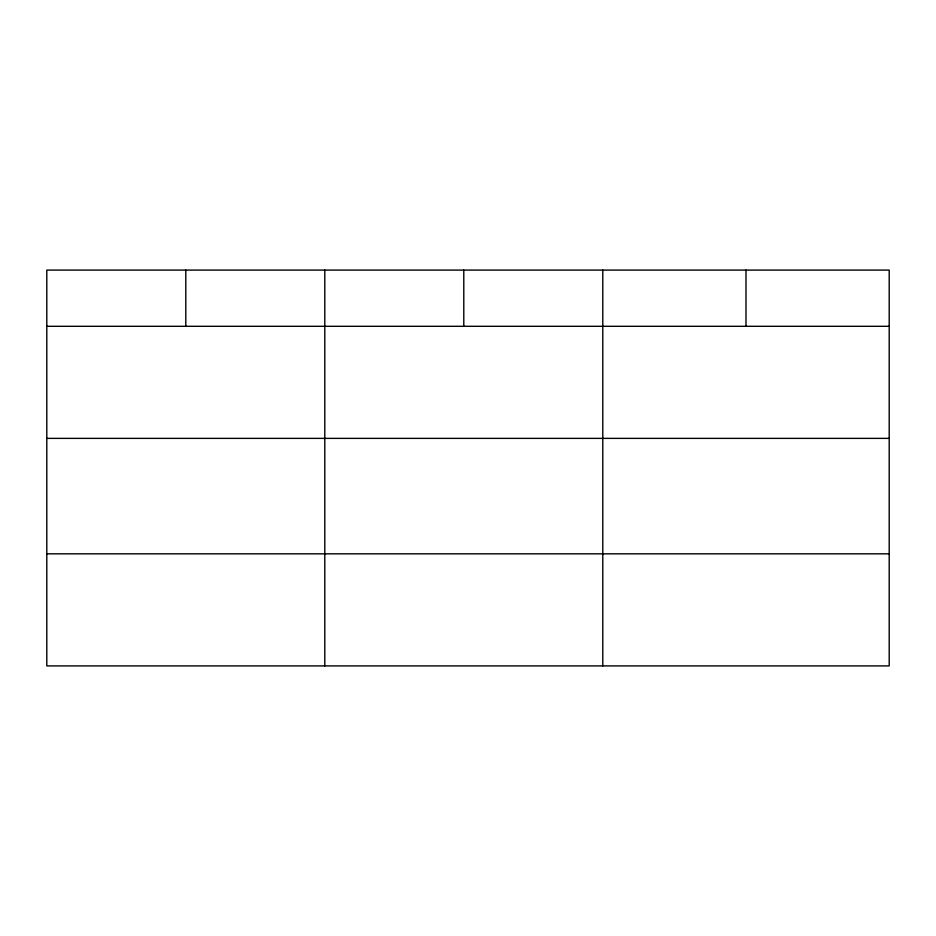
<?xml version="1.0" encoding="UTF-8"?>
<svg xmlns="http://www.w3.org/2000/svg" width="936" height="936" viewBox="0 0 936 936"><rect width="100%" height="100%" fill="white"/><g stroke="black" fill="none" stroke-linecap="round" stroke-linejoin="round"><path stroke-width="1.4" d="M889.2 438.376L889.2 270.094L46.8 270.094L46.8 665.905L889.2 665.905L889.2 438.376L46.8 438.376M46.8 326.301L889.2 326.301M46.8 553.831L889.2 553.831M745.992 270.094L745.992 326.301M602.784 270.094L602.784 665.905M463.788 270.094L463.788 326.301M324.792 270.094L324.792 665.905M185.796 270.094L185.796 326.301"/></g></svg>
